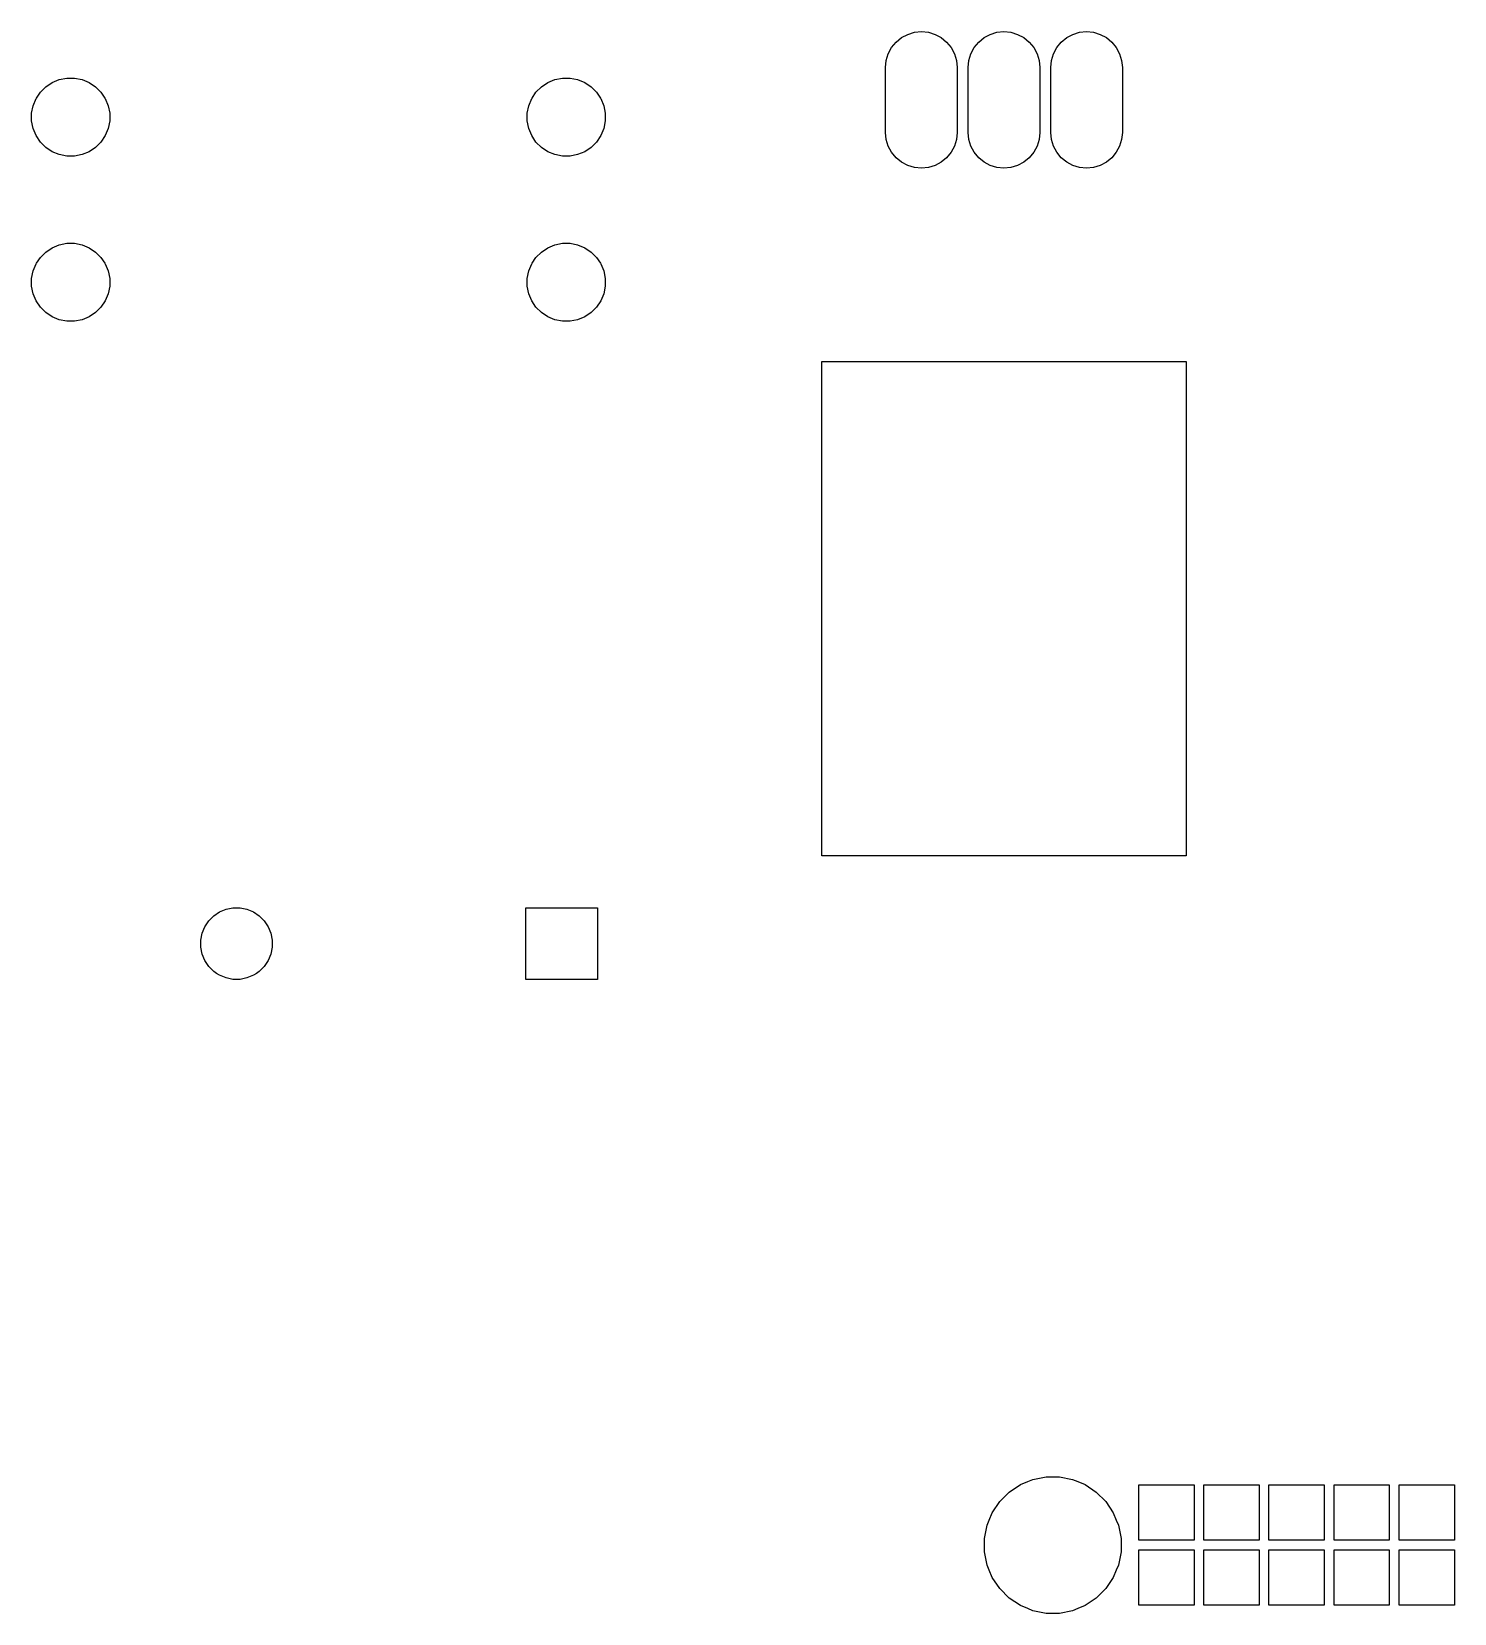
# Model space of a CAD drawing. Extents: x 4.1 to 91, y -81.8 to 12.9.
# Drawn here: x 4.1 to 47.85, y -81.8 to -33.15 of the extents above; entities that cross this region are included whole.
import ezdxf

# ---------------------------------------------------------------- set-up
doc = ezdxf.new("R2010")
doc.units = 0
doc.layers.add('BLACK', color=7, linetype='CONTINUOUS')

msp = doc.modelspace()

# ---------------------------------------------------------------- linework, layer by layer
at = {"layer": 'BLACK', "linetype": 'CONTINUOUS'}
for p, q in [((30.5454, -33.6389), (30.6822, -33.4722)), ((30.6822, -33.4722), (30.8489, -33.3354)), ((30.8489, -33.3354), (31.039, -33.2337)), ((31.039, -33.2337), (31.2454, -33.1711)), ((31.2454, -33.1711), (31.46, -33.15)), ((31.46, -33.15), (31.46, -33.15)), ((31.46, -33.15), (31.6746, -33.1711)), ((31.6746, -33.1711), (31.881, -33.2337)), ((31.881, -33.2337), (32.0711, -33.3354)), ((32.0711, -33.3354), (32.2378, -33.4722)), ((32.2378, -33.4722), (32.3746, -33.6389)), ((33.0854, -33.6389), (33.2222, -33.4722)), ((33.2222, -33.4722), (33.3889, -33.3354)), ((33.3889, -33.3354), (33.579, -33.2337)), ((33.579, -33.2337), (33.7854, -33.1711)), ((33.7854, -33.1711), (34, -33.15)), ((34, -33.15), (34, -33.15)), ((34, -33.15), (34.2146, -33.1711)), ((34.2146, -33.1711), (34.421, -33.2337)), ((34.421, -33.2337), (34.6111, -33.3354)), ((34.6111, -33.3354), (34.7778, -33.4722)), ((34.7778, -33.4722), (34.9146, -33.6389)), ((35.6254, -33.6389), (35.7622, -33.4722)), ((35.7622, -33.4722), (35.9289, -33.3354)), ((35.9289, -33.3354), (36.119, -33.2337)), ((36.119, -33.2337), (36.3254, -33.1711)), ((36.3254, -33.1711), (36.54, -33.15)), ((36.54, -33.15), (36.54, -33.15)), ((36.54, -33.15), (36.7546, -33.1711)), ((36.7546, -33.1711), (36.961, -33.2337)), ((36.961, -33.2337), (37.1511, -33.3354)), ((37.1511, -33.3354), (37.3178, -33.4722)), ((37.3178, -33.4722), (37.4546, -33.6389)), ((30.36, -34.25), (30.3811, -34.0354)), ((30.3811, -34.0354), (30.4437, -33.829)), ((30.4437, -33.829), (30.5454, -33.6389)), ((32.3746, -33.6389), (32.4763, -33.829)), ((32.4763, -33.829), (32.5389, -34.0354)), ((32.5389, -34.0354), (32.56, -34.25)), ((32.9, -34.25), (32.9211, -34.0354)), ((32.9211, -34.0354), (32.9837, -33.829)), ((32.9837, -33.829), (33.0854, -33.6389)), ((34.9146, -33.6389), (35.0163, -33.829)), ((35.0163, -33.829), (35.0789, -34.0354)), ((35.0789, -34.0354), (35.1, -34.25)), ((35.44, -34.25), (35.4611, -34.0354)), ((35.4611, -34.0354), (35.5237, -33.829)), ((35.5237, -33.829), (35.6254, -33.6389)), ((37.4546, -33.6389), (37.5563, -33.829)), ((37.5563, -33.829), (37.6189, -34.0354)), ((37.6189, -34.0354), (37.64, -34.25)), ((30.36, -36.25), (30.36, -34.25)), ((32.56, -34.25), (32.56, -36.25)), ((32.9, -36.25), (32.9, -34.25)), ((35.1, -34.25), (35.1, -36.25)), ((35.44, -36.25), (35.44, -34.25)), ((37.64, -34.25), (37.64, -36.25)), ((4.24862, -35.1936), (4.3679, -35.015)), ((4.3679, -35.015), (4.53505, -34.8479)), ((4.53505, -34.8479), (4.73159, -34.7166)), ((4.73159, -34.7166), (4.94997, -34.6261)), ((4.94997, -34.6261), (5.18181, -34.58)), ((4.94997, -34.6261), (4.94997, -34.6261)), ((4.94997, -34.6261), (4.94997, -34.6261)), ((5.18181, -34.58), (5.41819, -34.58)), ((5.41819, -34.58), (5.65002, -34.6261)), ((5.65002, -34.6261), (5.65003, -34.6261)), ((5.65003, -34.6261), (5.65003, -34.6261)), ((5.65003, -34.6261), (5.86841, -34.7166)), ((5.86841, -34.7166), (6.06495, -34.8479)), ((6.06495, -34.8479), (6.2321, -35.015)), ((6.2321, -35.015), (6.35138, -35.1936)), ((19.4886, -35.1936), (19.6079, -35.015)), ((19.6079, -35.015), (19.775, -34.8479)), ((19.775, -34.8479), (19.9716, -34.7166)), ((19.9716, -34.7166), (20.19, -34.6261)), ((20.19, -34.6261), (20.4218, -34.58)), ((20.19, -34.6261), (20.19, -34.6261)), ((20.19, -34.6261), (20.19, -34.6261)), ((20.4218, -34.58), (20.6582, -34.58)), ((20.6582, -34.58), (20.89, -34.6261)), ((20.89, -34.6261), (20.89, -34.6261)), ((20.89, -34.6261), (20.89, -34.6261)), ((20.89, -34.6261), (21.1084, -34.7166)), ((21.1084, -34.7166), (21.305, -34.8479)), ((21.305, -34.8479), (21.4721, -35.015)), ((21.4721, -35.015), (21.5914, -35.1936)), ((4.1, -35.6618), (4.14611, -35.43)), ((4.14611, -35.43), (4.23657, -35.2116)), ((4.23657, -35.2116), (4.24862, -35.1936)), ((6.35138, -35.1936), (6.36343, -35.2116)), ((6.36343, -35.2116), (6.45388, -35.43)), ((6.45388, -35.43), (6.5, -35.6618)), ((19.34, -35.6618), (19.3861, -35.43)), ((19.3861, -35.43), (19.4766, -35.2116)), ((19.4766, -35.2116), (19.4886, -35.1936)), ((21.5914, -35.1936), (21.6034, -35.2116)), ((21.6034, -35.2116), (21.6939, -35.43)), ((21.6939, -35.43), (21.74, -35.6618)), ((4.1, -35.8982), (4.1, -35.6618)), ((4.14611, -36.13), (4.1, -35.8982)), ((6.5, -35.8982), (6.45388, -36.13)), ((6.5, -35.6618), (6.5, -35.8982)), ((19.34, -35.8982), (19.34, -35.6618)), ((19.3861, -36.13), (19.34, -35.8982)), ((21.74, -35.8982), (21.6939, -36.13)), ((21.74, -35.6618), (21.74, -35.8982)), ((4.14612, -36.13), (4.14611, -36.13)), ((4.23657, -36.3484), (4.14612, -36.13)), ((4.3679, -36.545), (4.23657, -36.3484)), ((6.36343, -36.3484), (6.2321, -36.545)), ((6.45388, -36.13), (6.36343, -36.3484)), ((6.45388, -36.13), (6.45388, -36.13)), ((19.4766, -36.3484), (19.3861, -36.13)), ((19.3861, -36.13), (19.3861, -36.13)), ((19.6079, -36.545), (19.4766, -36.3484)), ((21.6034, -36.3484), (21.4721, -36.545)), ((21.6939, -36.13), (21.6034, -36.3484)), ((21.6939, -36.13), (21.6939, -36.13)), ((30.3811, -36.4646), (30.36, -36.25)), ((30.4437, -36.671), (30.3811, -36.4646)), ((32.5389, -36.4646), (32.4763, -36.671)), ((32.56, -36.25), (32.5389, -36.4646)), ((32.9211, -36.4646), (32.9, -36.25)), ((32.9837, -36.671), (32.9211, -36.4646)), ((35.0789, -36.4646), (35.0163, -36.671)), ((35.1, -36.25), (35.0789, -36.4646)), ((35.4611, -36.4646), (35.44, -36.25)), ((35.5237, -36.671), (35.4611, -36.4646)), ((37.6189, -36.4646), (37.5563, -36.671)), ((37.64, -36.25), (37.6189, -36.4646)), ((4.53505, -36.7121), (4.3679, -36.545)), ((4.73159, -36.8434), (4.53505, -36.7121)), ((4.94997, -36.9339), (4.73159, -36.8434)), ((4.73159, -36.8434), (4.73159, -36.8434)), ((4.73159, -36.8434), (4.73159, -36.8434)), ((5.18181, -36.98), (4.94997, -36.9339)), ((5.65002, -36.9339), (5.41819, -36.98)), ((5.86841, -36.8434), (5.65002, -36.9339)), ((6.06495, -36.7121), (5.86841, -36.8434)), ((5.86841, -36.8434), (5.86841, -36.8434)), ((5.86841, -36.8434), (5.86841, -36.8434)), ((6.2321, -36.545), (6.06495, -36.7121)), ((19.775, -36.7121), (19.6079, -36.545)), ((19.9716, -36.8434), (19.775, -36.7121)), ((20.19, -36.9339), (19.9716, -36.8434)), ((19.9716, -36.8434), (19.9716, -36.8434)), ((19.9716, -36.8434), (19.9716, -36.8434)), ((20.4218, -36.98), (20.19, -36.9339)), ((20.89, -36.9339), (20.6582, -36.98)), ((21.1084, -36.8434), (20.89, -36.9339)), ((21.305, -36.7121), (21.1084, -36.8434)), ((21.1084, -36.8434), (21.1084, -36.8434)), ((21.1084, -36.8434), (21.1084, -36.8434)), ((21.4721, -36.545), (21.305, -36.7121)), ((30.5454, -36.8611), (30.4437, -36.671)), ((30.6822, -37.0278), (30.5454, -36.8611)), ((32.3746, -36.8611), (32.2378, -37.0278)), ((32.4763, -36.671), (32.3746, -36.8611)), ((33.0854, -36.8611), (32.9837, -36.671)), ((33.2222, -37.0278), (33.0854, -36.8611)), ((34.9146, -36.8611), (34.7778, -37.0278)), ((35.0163, -36.671), (34.9146, -36.8611)), ((35.6254, -36.8611), (35.5237, -36.671)), ((35.7622, -37.0278), (35.6254, -36.8611)), ((37.4546, -36.8611), (37.3178, -37.0278)), ((37.5563, -36.671), (37.4546, -36.8611)), ((5.41819, -36.98), (5.18181, -36.98)), ((20.6582, -36.98), (20.4218, -36.98)), ((30.8489, -37.1646), (30.6822, -37.0278)), ((31.039, -37.2663), (30.8489, -37.1646)), ((31.2454, -37.3289), (31.039, -37.2663)), ((31.46, -37.35), (31.2454, -37.3289)), ((31.6746, -37.3289), (31.46, -37.35)), ((31.46, -37.35), (31.46, -37.35)), ((31.881, -37.2663), (31.6746, -37.3289)), ((32.0711, -37.1646), (31.881, -37.2663)), ((32.2378, -37.0278), (32.0711, -37.1646)), ((33.3889, -37.1646), (33.2222, -37.0278)), ((33.579, -37.2663), (33.3889, -37.1646)), ((33.7854, -37.3289), (33.579, -37.2663)), ((34, -37.35), (33.7854, -37.3289)), ((34.2146, -37.3289), (34, -37.35)), ((34, -37.35), (34, -37.35)), ((34.421, -37.2663), (34.2146, -37.3289)), ((34.6111, -37.1646), (34.421, -37.2663)), ((34.7778, -37.0278), (34.6111, -37.1646)), ((35.9289, -37.1646), (35.7622, -37.0278)), ((36.119, -37.2663), (35.9289, -37.1646)), ((36.3254, -37.3289), (36.119, -37.2663)), ((36.54, -37.35), (36.3254, -37.3289)), ((36.7546, -37.3289), (36.54, -37.35)), ((36.54, -37.35), (36.54, -37.35)), ((36.961, -37.2663), (36.7546, -37.3289)), ((37.1511, -37.1646), (36.961, -37.2663)), ((37.3178, -37.0278), (37.1511, -37.1646)), ((4.53505, -39.9279), (4.73159, -39.7966)), ((4.73159, -39.7966), (4.94997, -39.7061)), ((4.94997, -39.7061), (5.18181, -39.66)), ((4.94997, -39.7061), (4.94997, -39.7061)), ((4.94997, -39.7061), (4.94997, -39.7061)), ((5.18181, -39.66), (5.41819, -39.66)), ((5.41819, -39.66), (5.65002, -39.7061)), ((5.65002, -39.7061), (5.65003, -39.7061)), ((5.65003, -39.7061), (5.65003, -39.7061)), ((5.65003, -39.7061), (5.86841, -39.7966)), ((5.86841, -39.7966), (6.06495, -39.9279)), ((19.775, -39.9279), (19.9716, -39.7966)), ((19.9716, -39.7966), (20.19, -39.7061)), ((20.19, -39.7061), (20.4218, -39.66)), ((20.19, -39.7061), (20.19, -39.7061)), ((20.19, -39.7061), (20.19, -39.7061)), ((20.4218, -39.66), (20.6582, -39.66)), ((20.6582, -39.66), (20.89, -39.7061)), ((20.89, -39.7061), (20.89, -39.7061)), ((20.89, -39.7061), (20.89, -39.7061)), ((20.89, -39.7061), (21.1084, -39.7966)), ((21.1084, -39.7966), (21.305, -39.9279)), ((4.14611, -40.51), (4.23657, -40.2916)), ((4.23657, -40.2916), (4.24862, -40.2736)), ((4.24862, -40.2736), (4.3679, -40.095)), ((4.3679, -40.095), (4.53505, -39.9279)), ((6.06495, -39.9279), (6.2321, -40.095)), ((6.2321, -40.095), (6.35138, -40.2736)), ((6.35138, -40.2736), (6.36343, -40.2916)), ((6.36343, -40.2916), (6.45388, -40.51)), ((19.3861, -40.51), (19.4766, -40.2916)), ((19.4766, -40.2916), (19.4886, -40.2736)), ((19.4886, -40.2736), (19.6079, -40.095)), ((19.6079, -40.095), (19.775, -39.9279)), ((21.305, -39.9279), (21.4721, -40.095)), ((21.4721, -40.095), (21.5914, -40.2736)), ((21.5914, -40.2736), (21.6034, -40.2916)), ((21.6034, -40.2916), (21.6939, -40.51)), ((4.1, -40.7418), (4.14611, -40.51)), ((4.1, -40.9782), (4.1, -40.7418)), ((6.45388, -40.51), (6.5, -40.7418)), ((6.5, -40.7418), (6.5, -40.9782)), ((19.34, -40.7418), (19.3861, -40.51)), ((19.34, -40.9782), (19.34, -40.7418)), ((21.6939, -40.51), (21.74, -40.7418)), ((21.74, -40.7418), (21.74, -40.9782)), ((4.14611, -41.21), (4.1, -40.9782)), ((4.14612, -41.21), (4.14611, -41.21)), ((4.23657, -41.4284), (4.14612, -41.21)), ((6.45388, -41.21), (6.36343, -41.4284)), ((6.5, -40.9782), (6.45388, -41.21)), ((6.45388, -41.21), (6.45388, -41.21)), ((19.3861, -41.21), (19.34, -40.9782)), ((19.4766, -41.4284), (19.3861, -41.21)), ((19.3861, -41.21), (19.3861, -41.21)), ((21.6939, -41.21), (21.6034, -41.4284)), ((21.74, -40.9782), (21.6939, -41.21)), ((21.6939, -41.21), (21.6939, -41.21)), ((4.3679, -41.625), (4.23657, -41.4284)), ((4.53505, -41.7921), (4.3679, -41.625)), ((4.73159, -41.9234), (4.53505, -41.7921)), ((6.06495, -41.7921), (5.86841, -41.9234)), ((6.2321, -41.625), (6.06495, -41.7921)), ((6.36343, -41.4284), (6.2321, -41.625)), ((19.6079, -41.625), (19.4766, -41.4284)), ((19.775, -41.7921), (19.6079, -41.625)), ((19.9716, -41.9234), (19.775, -41.7921)), ((21.305, -41.7921), (21.1084, -41.9234)), ((21.4721, -41.625), (21.305, -41.7921)), ((21.6034, -41.4284), (21.4721, -41.625)), ((4.94997, -42.0139), (4.73159, -41.9234)), ((4.73159, -41.9234), (4.73159, -41.9234)), ((4.73159, -41.9234), (4.73159, -41.9234)), ((5.18181, -42.06), (4.94997, -42.0139)), ((5.41819, -42.06), (5.18181, -42.06)), ((5.65002, -42.0139), (5.41819, -42.06)), ((5.86841, -41.9234), (5.65002, -42.0139)), ((5.86841, -41.9234), (5.86841, -41.9234)), ((5.86841, -41.9234), (5.86841, -41.9234)), ((20.19, -42.0139), (19.9716, -41.9234)), ((19.9716, -41.9234), (19.9716, -41.9234)), ((19.9716, -41.9234), (19.9716, -41.9234)), ((20.4218, -42.06), (20.19, -42.0139)), ((20.6582, -42.06), (20.4218, -42.06)), ((20.89, -42.0139), (20.6582, -42.06)), ((21.1084, -41.9234), (20.89, -42.0139)), ((21.1084, -41.9234), (21.1084, -41.9234)), ((21.1084, -41.9234), (21.1084, -41.9234)), ((28.4, -58.5), (28.4, -43.3)), ((28.4, -43.3), (39.6, -43.3)), ((39.6, -43.3), (39.6, -58.5)), ((39.6, -58.5), (28.4, -58.5)), ((9.69879, -60.3456), (9.87895, -60.2252)), ((9.87895, -60.2252), (9.87896, -60.2252)), ((9.87896, -60.2252), (10.0791, -60.1423)), ((10.0791, -60.1423), (10.2917, -60.1)), ((10.2917, -60.1), (10.5083, -60.1)), ((10.5083, -60.1), (10.7209, -60.1423)), ((10.7209, -60.1423), (10.921, -60.2252)), ((10.921, -60.2252), (10.921, -60.2252)), ((10.921, -60.2252), (11.1012, -60.3456)), ((19.3, -62.3), (19.3, -60.1)), ((19.3, -60.1), (21.5, -60.1)), ((21.5, -60.1), (21.5, -62.3)), ((9.34227, -60.8791), (9.42519, -60.679)), ((9.42519, -60.679), (9.54557, -60.4988)), ((9.54557, -60.4988), (9.69879, -60.3456)), ((9.54557, -60.4988), (9.54557, -60.4988)), ((11.1012, -60.3456), (11.2544, -60.4988)), ((11.2544, -60.4988), (11.2544, -60.4988)), ((11.2544, -60.4988), (11.3748, -60.679)), ((11.3748, -60.679), (11.4577, -60.8791)), ((9.3, -61.0917), (9.34227, -60.8791)), ((9.3, -61.3083), (9.3, -61.0917)), ((11.4577, -60.8791), (11.5, -61.0917)), ((11.5, -61.0917), (11.5, -61.3083)), ((9.34227, -61.5209), (9.3, -61.3083)), ((9.42519, -61.721), (9.34227, -61.5209)), ((9.54557, -61.9012), (9.42519, -61.721)), ((9.42519, -61.721), (9.42519, -61.721)), ((11.3748, -61.721), (11.2544, -61.9012)), ((11.4577, -61.5209), (11.3748, -61.721)), ((11.3748, -61.721), (11.3748, -61.721)), ((11.5, -61.3083), (11.4577, -61.5209)), ((9.69879, -62.0544), (9.54557, -61.9012)), ((9.78949, -62.115), (9.69879, -62.0544)), ((9.87896, -62.1748), (9.78949, -62.115)), ((10.0791, -62.2577), (9.87896, -62.1748)), ((10.2917, -62.3), (10.0791, -62.2577)), ((10.7209, -62.2577), (10.5083, -62.3)), ((10.921, -62.1748), (10.7209, -62.2577)), ((11.0105, -62.115), (10.921, -62.1748)), ((11.1012, -62.0544), (11.0105, -62.115)), ((11.2544, -61.9012), (11.1012, -62.0544)), ((10.5083, -62.3), (10.2917, -62.3)), ((21.5, -62.3), (19.3, -62.3)), ((34.1613, -78.0688), (34.5053, -77.839)), ((34.5053, -77.839), (34.7292, -77.7463)), ((34.7292, -77.7463), (34.8875, -77.6807)), ((34.8875, -77.6807), (35.2932, -77.6)), ((35.2932, -77.6), (35.7068, -77.6)), ((35.7068, -77.6), (36.1125, -77.6807)), ((36.1125, -77.6807), (36.2708, -77.7463)), ((36.2708, -77.7463), (36.4947, -77.839)), ((36.4947, -77.839), (36.8387, -78.0688)), ((33.8688, -78.3613), (34.1613, -78.0688)), ((36.8387, -78.0688), (37.1312, -78.3613)), ((38.15, -79.55), (38.15, -77.85)), ((38.15, -77.85), (39.85, -77.85)), ((39.85, -77.85), (39.85, -79.55)), ((40.15, -79.55), (40.15, -77.85)), ((40.15, -77.85), (41.85, -77.85)), ((41.85, -77.85), (41.85, -79.55)), ((42.15, -79.55), (42.15, -77.85)), ((42.15, -77.85), (43.85, -77.85)), ((43.85, -77.85), (43.85, -79.55)), ((44.15, -79.55), (44.15, -77.85)), ((44.15, -77.85), (45.85, -77.85)), ((45.85, -77.85), (45.85, -79.55)), ((46.15, -79.55), (46.15, -77.85)), ((46.15, -77.85), (47.85, -77.85)), ((47.85, -77.85), (47.85, -79.55)), ((33.5463, -78.9292), (33.639, -78.7053)), ((33.639, -78.7053), (33.8688, -78.3613)), ((37.1312, -78.3613), (37.361, -78.7053)), ((37.361, -78.7053), (37.4537, -78.9292)), ((33.4, -79.4932), (33.4807, -79.0875)), ((33.4807, -79.0875), (33.5463, -78.9292)), ((37.4537, -78.9292), (37.5193, -79.0875)), ((37.5193, -79.0875), (37.6, -79.4932)), ((33.4, -79.9068), (33.4, -79.4932)), ((37.6, -79.4932), (37.6, -79.9068)), ((39.85, -79.55), (38.15, -79.55)), ((41.85, -79.55), (40.15, -79.55)), ((43.85, -79.55), (42.15, -79.55)), ((45.85, -79.55), (44.15, -79.55)), ((47.85, -79.55), (46.15, -79.55)), ((33.4807, -80.3125), (33.4, -79.9068)), ((37.6, -79.9068), (37.5193, -80.3125)), ((38.15, -81.55), (38.15, -79.85)), ((38.15, -79.85), (39.85, -79.85)), ((39.85, -79.85), (39.85, -81.55)), ((40.15, -81.55), (40.15, -79.85)), ((40.15, -79.85), (41.85, -79.85)), ((41.85, -79.85), (41.85, -81.55)), ((42.15, -81.55), (42.15, -79.85)), ((42.15, -79.85), (43.85, -79.85)), ((43.85, -79.85), (43.85, -81.55)), ((44.15, -81.55), (44.15, -79.85)), ((44.15, -79.85), (45.85, -79.85)), ((45.85, -79.85), (45.85, -81.55)), ((46.15, -81.55), (46.15, -79.85)), ((46.15, -79.85), (47.85, -79.85)), ((47.85, -79.85), (47.85, -81.55)), ((33.5463, -80.4708), (33.4807, -80.3125)), ((33.639, -80.6947), (33.5463, -80.4708)), ((33.8688, -81.0387), (33.639, -80.6947)), ((37.361, -80.6947), (37.1312, -81.0387)), ((37.4537, -80.4708), (37.361, -80.6947)), ((37.5193, -80.3125), (37.4537, -80.4708)), ((34.1613, -81.3312), (33.8688, -81.0387)), ((37.1312, -81.0387), (36.8387, -81.3312)), ((34.5053, -81.561), (34.1613, -81.3312)), ((34.7292, -81.6537), (34.5053, -81.561)), ((34.8875, -81.7193), (34.7292, -81.6537)), ((35.2932, -81.8), (34.8875, -81.7193)), ((36.1125, -81.7193), (35.7068, -81.8)), ((36.2708, -81.6537), (36.1125, -81.7193)), ((36.4947, -81.561), (36.2708, -81.6537)), ((36.8387, -81.3312), (36.4947, -81.561)), ((39.85, -81.55), (38.15, -81.55)), ((41.85, -81.55), (40.15, -81.55)), ((43.85, -81.55), (42.15, -81.55)), ((45.85, -81.55), (44.15, -81.55)), ((47.85, -81.55), (46.15, -81.55)), ((35.7068, -81.8), (35.2932, -81.8))]:
    msp.add_line(p, q, dxfattribs=at)

doc.saveas('drawing.dxf')
